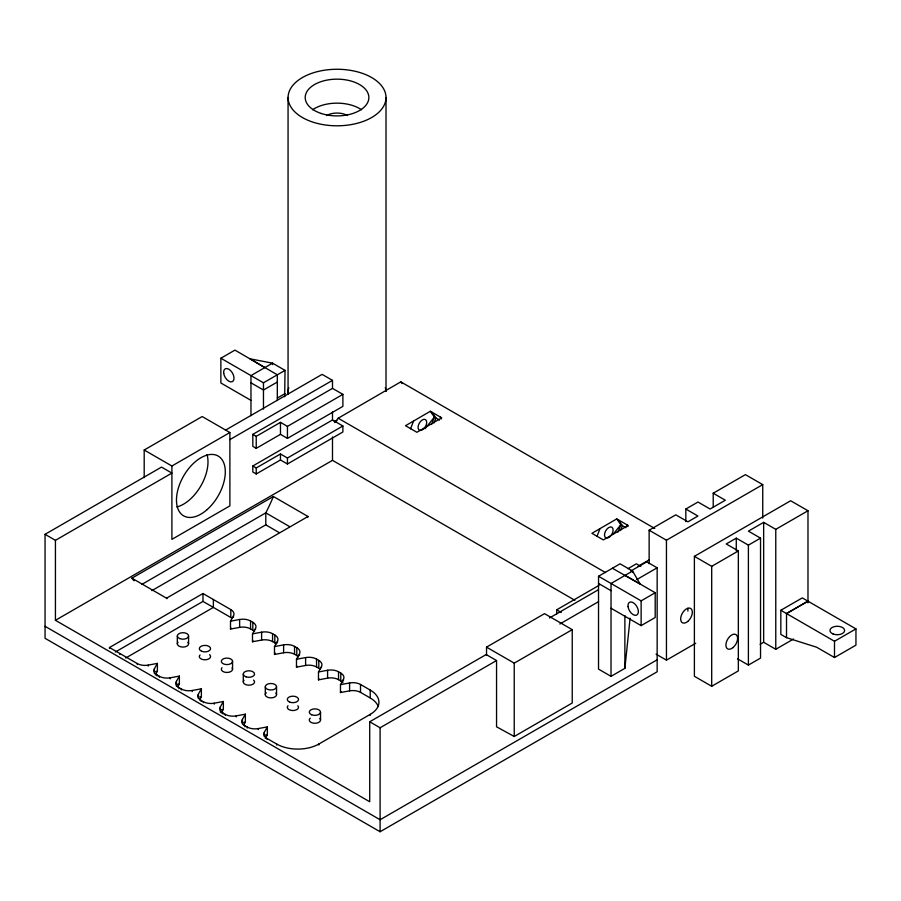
<?xml version="1.0" encoding="UTF-8"?>
<svg xmlns="http://www.w3.org/2000/svg" width="901" height="901" viewBox="0 0 901 901"><rect width="100%" height="100%" fill="white"/><g stroke="black" fill="none" stroke-linecap="round" stroke-linejoin="round"><path stroke-width="1.35" d="M272.519 364.601L272.519 363.148L250.039 358.823L264.815 367.608M630.092 618.187L624.877 668.351L611.024 676.347L598.523 669.128L598.534 576.257L620.068 563.812L632.581 571.031L640.115 584.028L612.387 568.261M611.024 676.347L611.036 583.488L632.581 571.031L632.57 572.484M284.682 396.845L285.02 370.367L272.519 363.148L250.962 375.604L220.869 358.238L220.869 382.993L250.974 400.371M410.541 428.831L413.582 421.015M431.534 424.506L434.406 417.107L430.329 411.284L405.506 425.7L416.915 432.289L441.727 417.861L430.329 411.284M434.045 422.929L435.96 418.008L431.883 412.185M596.958 536.455L599.998 528.639M617.951 532.131L620.823 524.731L616.746 518.908L591.923 533.324L603.332 539.913L628.155 525.497L616.746 518.908M620.462 530.565L622.377 525.632L618.3 519.809M154.431 673.599L154.431 668.666L157.393 663.395L148.26 665.107A10.778 6.217 0 0 1 137.324 663.587L109.483 647.515L109.483 648.495M155.355 674.905L157.393 671.29L157.393 663.395M176.427 686.292L176.427 681.359L179.378 676.099L170.255 677.8A10.778 6.217 0 0 1 159.319 676.279L157.067 674.984A10.778 6.217 0 0 1 154.431 668.666M177.722 686.945L179.378 683.983L179.378 676.099M254.578 631.511A10.778 6.217 0 0 0 252.821 630.182L250.568 628.887A10.778 6.217 0 0 0 239.632 627.366L230.498 629.078L230.498 621.183L233.46 615.912A10.778 6.217 0 0 0 230.825 609.605L202.984 593.522L109.483 647.515M230.498 629.078L231.061 628.087M198.411 698.5L198.411 694.063L201.374 688.792L192.251 690.493A10.778 6.217 0 0 1 181.304 688.983L179.051 687.677A10.778 6.217 0 0 1 176.427 681.359M199.526 699.976L201.374 696.676L201.374 688.792M276.179 643.843A10.778 6.217 0 0 0 274.816 642.886L272.564 641.58A10.778 6.217 0 0 0 261.617 640.059L252.494 641.771L252.494 633.876L255.456 628.616A10.778 6.217 0 0 0 252.821 622.298L250.568 620.992A10.778 6.217 0 0 0 239.632 619.483L230.498 621.183M252.494 641.771L253.046 640.78M220.407 712.184L220.407 706.756L223.358 701.485L214.235 703.197A10.778 6.217 0 0 1 203.299 701.676L201.047 700.37A10.778 6.217 0 0 1 198.411 694.063M221.331 712.995L223.358 709.38L223.358 701.485M298.558 656.908A10.778 6.217 0 0 0 296.801 655.579L294.548 654.284A10.778 6.217 0 0 0 283.612 652.763L274.49 654.464L274.49 646.58L277.44 641.309A10.778 6.217 0 0 0 274.816 634.991L272.564 633.696A10.778 6.217 0 0 0 261.617 632.175L252.494 633.876M274.49 654.464L275.222 653.146M242.392 723.886L242.392 719.448L245.354 714.189L236.231 715.89A10.778 6.217 0 0 1 225.284 714.369L223.043 713.074A10.778 6.217 0 0 1 220.407 706.756M243.687 725.035L245.354 722.073L245.354 714.189M320.159 669.24A10.778 6.217 0 0 0 318.796 668.272L316.544 666.977A10.778 6.217 0 0 0 305.608 665.456L296.474 667.168L296.474 659.273L299.436 654.002A10.778 6.217 0 0 0 296.801 647.695L294.548 646.389A10.778 6.217 0 0 0 283.612 644.868L274.49 646.58M296.474 667.168L297.037 666.177M264.387 736.59L264.387 732.153L267.349 726.882L258.215 728.582A10.778 6.217 0 0 1 247.279 727.062L245.027 725.767A10.778 6.217 0 0 1 242.392 719.448M265.311 738.392L267.349 734.765L267.349 726.882M342.887 682.688A10.778 6.217 0 0 0 340.781 680.976L338.539 679.669A10.778 6.217 0 0 0 327.592 678.149L318.47 679.861L318.47 671.966L321.42 666.706A10.778 6.217 0 0 0 318.796 660.388L316.544 659.082A10.778 6.217 0 0 0 305.608 657.572L296.474 659.273M318.47 679.861L319.022 678.87M378.296 706.587A29.778 17.187 0 0 0 370.21 697.96L360.524 692.373A10.778 6.217 0 0 0 349.588 690.853L340.465 692.554L340.465 684.67L343.416 679.399A10.778 6.217 0 0 0 340.781 673.081L338.539 671.786A10.778 6.217 0 0 0 327.592 670.265L318.47 671.966M340.465 692.554L341.017 691.574M334.676 422.592L338.19 418.233L400.799 381.855L654.745 528.47M425.069 428.707L434.406 417.107L439.519 420.057M613.187 534.225L620.823 524.731L625.936 527.682M638.111 566.29L648.945 559.994M220.869 358.238L234.947 350.106L277.317 374.805L277.328 400.224M144.194 477.699L144.194 450.016L202.184 416.532L229.89 432.525L229.89 505.878L171.9 539.361L171.9 466.008L229.89 432.525M250.974 415.665L250.962 375.604L263.464 382.801L285.02 370.367M277.328 382.024L263.475 390.02L250.974 382.824M277.328 398.039L285.02 393.591M45.05 534.327L161.504 467.101L171.9 473.093L55.434 540.33L45.05 534.327L45.05 638.302L380.098 831.747L657.156 671.786L657.156 567.81L646.76 561.819L630.959 570.941M225.441 430.182L322.108 374.377L332.492 380.368L332.492 388.376L252.821 434.372L252.821 446.367L256.233 448.338L280.47 434.35L287.442 438.382L342.887 406.362L342.887 394.368L332.492 388.376M229.89 439.609L332.492 380.368M252.821 434.372L256.233 436.343L280.47 422.355L287.442 426.376L342.887 394.368M252.821 465.986L332.492 419.99L342.887 425.982L342.887 431.984L287.442 463.992L280.47 459.972L256.233 473.96L252.821 471.989L252.821 465.986L256.233 467.957L280.47 453.969L287.442 458.001L342.887 425.982M55.434 540.33L55.434 620.305L332.492 460.355L574.894 600.303M134.069 580.785A117.547 67.868 -60 0 1 131.884 578.172L273.363 496.496L307.996 516.487A117.547 67.868 -60 0 1 307.579 517.512M141.716 584.49L265.795 512.86A117.547 67.868 -60 0 0 273.363 496.496M151.875 590.628L265.795 524.855L278.781 532.356M131.884 578.172L166.516 598.174L307.996 516.487M115.328 652.02L202.984 601.418L230.825 617.489A10.778 6.217 0 0 1 232.199 618.458M125.712 658.023L213.379 607.409L213.379 599.525M649.137 563.688L649.137 530.216L675.784 514.831L687.902 521.825L697.948 516.036L685.83 509.031L685.83 521.589M685.83 509.031L697.971 502.026L710.089 509.02L725.328 500.224L713.209 493.23L713.209 507.173M713.209 493.23L745.409 474.636L762.73 484.625L762.73 518.098M649.137 530.216L666.447 540.217L762.73 484.625M486.529 655.444L486.529 647.143L544.531 613.66L572.236 629.653L572.236 703.005L514.234 736.489L496.552 726.803L496.552 660.534L486.168 654.543L369.714 721.769L369.714 801.755L55.434 620.305M264.387 732.153A10.778 6.217 0 0 0 267.023 738.46L276.697 744.057A29.778 17.187 0 0 0 318.808 744.057L370.21 714.38A29.778 17.187 0 0 0 370.21 690.065L360.524 684.478A10.778 6.217 0 0 0 349.588 682.958L340.465 684.67M556.694 613.818L556.694 609.819L598.951 585.425M627.929 568.7L636.376 563.812L640.791 566.369M549.475 617.985L598.118 589.896M369.714 721.769L380.098 727.771L496.552 660.534M559.836 623.999L598.523 601.665M636.692 579.636L657.156 567.81M737.48 658.8L748.393 665.096L760.534 658.09L760.534 538.145L748.393 545.161L736.275 538.156L726.229 543.956L738.347 550.95L738.347 670.896L711.7 686.28L694.389 676.279L694.389 556.345L790.661 500.753L807.983 510.754L807.983 602.803M486.529 647.143L514.234 663.136L572.236 629.653M807.983 510.754L775.772 529.349L763.654 522.355L748.416 531.151L760.534 538.145M598.534 576.257L641.129 600.866L655.196 592.734L655.196 617.5L641.129 625.621L611.024 608.254M694.389 556.345L711.7 566.335L738.347 550.95M657.156 659.791L380.098 819.752L45.05 626.308M656.063 654.149L666.447 660.151L695.696 643.269M780.829 610.281L802.273 597.904L855.95 628.898L855.95 645.15L834.495 657.527L816.678 647.233L786.517 637.671L780.829 634.394L780.829 610.281L834.495 641.275L834.495 657.527M786.505 613.558L807.96 601.181L786.517 613.558L786.517 637.671M760.129 644.316L763.654 642.289L775.772 649.283L793.522 639.034M834.495 641.275L855.95 628.898M155.682 671.605L157.393 671.29M177.103 684.411L179.378 683.983M199.662 697.002L201.374 696.676M221.083 709.808L223.358 709.38M243.642 722.388L245.354 722.073M265.063 735.193L267.349 734.765M625.114 575.367L655.196 592.734M338.19 418.233L605.506 572.563M556.694 609.819L561.312 612.489M289.604 526.612L265.795 512.86L265.795 524.855M144.194 450.016L171.9 466.008M598.523 583.454L611.024 590.696M626.589 524.596L627.952 526.533M440.172 416.972L441.535 418.909M400.799 381.855L402.004 383.578M263.464 382.801L263.475 409.088M775.772 529.349L775.772 649.283M763.654 522.355L763.654 642.289M748.393 545.161L748.393 665.096M736.275 538.156L736.275 550.714M711.7 566.335L711.7 686.28M687.902 608.299L687.902 611.092M666.447 540.217L666.447 660.151M641.129 600.866L641.129 625.621M624.877 615.541L624.877 668.351M514.234 663.136L514.234 736.489M386.011 97.533A48.981 28.28 0 0 1 312.546 122.018A48.981 28.28 0 0 1 312.546 73.049A48.981 28.28 0 0 1 386.011 97.533L386.011 391.034M380.098 727.771L380.098 831.747M370.21 690.065L370.21 697.96M370.21 714.38L370.21 715.371M360.524 684.478L360.524 692.373M349.588 682.958L349.588 690.853M343.416 679.399L343.416 680.874M340.781 673.081L340.781 680.976M338.539 671.786L338.539 679.669M332.492 411.577L332.492 419.99M332.492 436.985L332.492 460.355M327.592 670.265L327.592 678.149M321.42 666.706L321.42 667.686M320.531 712.117L320.531 720.012M318.796 660.388L318.796 668.272M318.808 744.057L318.808 745.037M316.544 659.082L316.544 666.977M305.608 657.572L305.608 665.456M299.436 654.002L299.436 655.489M296.801 647.695L296.801 655.579M294.548 646.389L294.548 654.284M288.061 97.533L288.061 392.442M287.442 426.376L287.442 438.382M287.442 458.001L287.442 463.992M283.612 644.868L283.612 652.763M280.47 422.355L280.47 434.35M280.47 453.969L280.47 459.972M277.44 641.309L277.44 642.785M276.697 744.057L276.697 745.037M276.551 686.731A5.631 3.255 0 0 1 268.104 689.547A5.631 3.255 0 0 1 268.104 683.915A5.631 3.255 0 0 1 276.551 686.731L276.551 694.615M274.816 634.991L274.816 642.886M272.564 633.696L272.564 641.58M267.023 738.46L267.023 739.451M265.288 686.731L265.288 694.615M261.617 632.175L261.617 640.059M258.215 728.582L258.215 729.573M256.233 436.343L256.233 448.338M256.233 467.957L256.233 473.96M255.456 628.616L255.456 629.596M252.821 622.298L252.821 630.182M250.568 620.992L250.568 628.887M247.279 727.062L247.279 728.053M245.027 725.767L245.027 726.758M243.293 674.027L243.293 681.922M239.632 619.483L239.632 627.366M236.231 715.89L236.231 716.881M233.46 615.912L233.46 617.399M232.571 661.334A5.631 3.255 0 0 1 224.112 664.15A5.631 3.255 0 0 1 224.112 658.518A5.631 3.255 0 0 1 232.571 661.334L232.571 669.229M230.825 609.605L230.825 617.489M225.284 714.369L225.284 715.36M223.043 713.074L223.043 714.054M214.235 703.197L214.235 704.177M203.299 701.676L203.299 702.656M202.984 593.522L202.984 601.418M201.047 700.37L201.047 701.361M192.251 690.493L192.251 691.484M188.579 635.948L188.579 643.832M181.304 688.983L181.304 689.963M179.051 687.677L179.051 688.668M177.317 635.948L177.317 643.832M170.255 677.8L170.255 678.791M159.319 676.279L159.319 677.27M157.067 674.984L157.067 675.964M148.26 665.107L148.26 666.087M137.324 663.587L137.324 664.566M119.867 653.507L119.867 654.498M166.944 598.703A117.547 67.868 -60 0 1 166.516 598.174M187.881 642.255A5.631 3.255 0 0 1 182.948 647.087A5.631 3.255 0 0 1 178.026 642.255M209.584 654.689A5.631 3.255 0 0 1 208.807 658.89A5.631 3.255 0 0 1 201.486 659.093A5.631 3.255 0 0 1 200.022 654.948M232.098 667.934A5.631 3.255 0 0 1 226.658 672.473A5.631 3.255 0 0 1 222.006 667.652M253.564 680.075A5.631 3.255 0 0 1 252.787 684.287A5.631 3.255 0 0 1 245.466 684.49A5.631 3.255 0 0 1 244.002 680.345M275.841 693.038A5.631 3.255 0 0 1 274.366 697.183A5.631 3.255 0 0 1 267.045 696.98A5.631 3.255 0 0 1 266.279 692.779M297.837 705.742A5.631 3.255 0 0 1 292.904 710.562A5.631 3.255 0 0 1 287.982 705.742M319.821 718.435A5.631 3.255 0 0 1 318.357 722.579A5.631 3.255 0 0 1 311.036 722.377A5.631 3.255 0 0 1 310.259 718.165M207.05 454.633A34.531 19.935 -60 0 1 200.844 485.921A34.531 19.935 -60 0 1 176.855 506.936M337.03 420.711A48.981 28.28 0 0 1 333.235 420.632M288.174 394.39A48.981 28.28 0 0 1 288.782 387.599M385.29 387.599A48.981 28.28 0 0 1 385.977 391.462M312.591 109.753A31.839 18.38 0 0 1 361.481 109.753M326.646 115.531A14.698 8.481 0 0 1 347.426 115.531M179.648 638.572A5.631 3.255 0 0 0 188.557 636.275A5.631 3.255 0 0 0 180.65 632.975A5.631 3.255 0 0 0 179.648 638.572M201.633 651.277A5.631 3.255 0 0 0 210.541 648.979A5.631 3.255 0 0 0 202.646 645.668A5.631 3.255 0 0 0 201.633 651.277M246.108 676.854A5.631 3.255 0 0 0 254.555 674.027A5.631 3.255 0 0 0 246.108 671.211A5.631 3.255 0 0 0 246.108 676.854M289.604 702.059A5.631 3.255 0 0 0 298.513 699.762A5.631 3.255 0 0 0 290.606 696.462A5.631 3.255 0 0 0 289.604 702.059M311.588 714.752A5.631 3.255 0 0 0 320.497 712.454A5.631 3.255 0 0 0 312.602 709.155A5.631 3.255 0 0 0 311.588 714.752M207.207 509.527A34.531 19.935 -60 0 0 218.155 456.041A34.531 19.935 -60 0 0 177.306 492.261A34.531 19.935 -60 0 0 207.207 509.527M628.042 606.643A7.343 4.246 60 0 0 636.455 615.203A7.343 4.246 60 0 0 635.036 604.12A7.343 4.246 60 0 0 628.042 606.643M223.696 373.194A7.343 4.246 60 0 0 232.098 381.754A7.343 4.246 60 0 0 230.679 370.671A7.343 4.246 60 0 0 223.696 373.194M609.864 536.737A6.127 3.536 -60 0 0 611.914 527.231A6.127 3.536 -60 0 0 604.65 533.538A6.127 3.536 -60 0 0 609.864 536.737M423.447 429.113A6.127 3.536 -60 0 0 425.497 419.596A6.127 3.536 -60 0 0 418.222 425.903A6.127 3.536 -60 0 0 423.447 429.113M321.116 113.447A31.839 18.38 0 0 0 368.869 97.533A31.839 18.38 0 0 0 321.116 81.619A31.839 18.38 0 0 0 321.116 113.447M687.733 621.476A8.278 4.775 -60 0 0 690.842 608.547A8.278 4.775 -60 0 0 680.931 616.735A8.278 4.775 -60 0 0 687.733 621.476M732.986 647.605A8.278 4.775 -60 0 0 736.094 634.664A8.278 4.775 -60 0 0 726.183 642.852A8.278 4.775 -60 0 0 732.986 647.605M832.963 633.932A7.343 4.246 0 0 0 844.586 630.937A7.343 4.246 0 0 0 834.281 626.623A7.343 4.246 0 0 0 832.963 633.932"/></g></svg>
